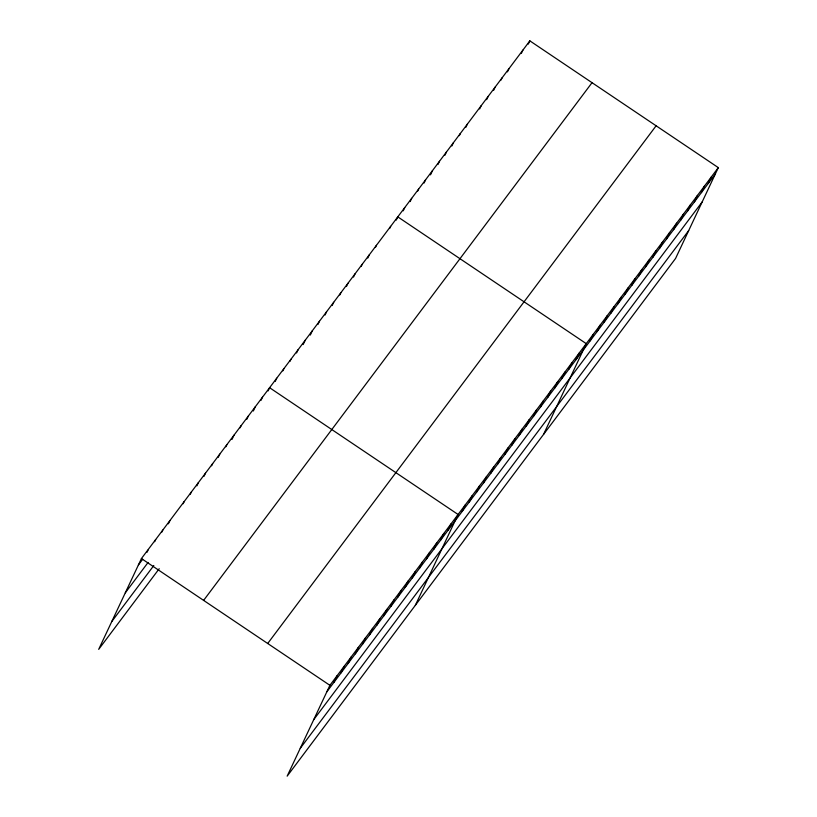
<?xml version="1.0" encoding="UTF-8"?>
<svg xmlns="http://www.w3.org/2000/svg" width="817" height="817" viewBox="0 0 817 817"><rect width="100%" height="100%" fill="white"/><g stroke="black" fill="none" stroke-linecap="round" stroke-linejoin="round"><path stroke-width="1.23" d="M718.317 167.628L329.894 685.32L287.155 776.15L675.577 258.448L718.317 167.628L529.845 40.85L141.423 558.552L98.683 649.372L159.213 568.703M147.029 552.282L148.04 550.127M154.648 541.712L155.659 539.567M161.776 532.224L162.787 530.07M168.384 523.809L169.905 520.582M183.141 503.752L184.152 501.597M190.259 494.265L191.27 492.11M196.877 485.849L198.388 482.622M203.995 476.352L205.506 473.125M211.623 465.782L212.634 463.637M218.231 457.367L219.753 454.15M225.86 446.807L226.871 444.652M231.967 439.464L233.999 435.165M240.106 427.822L241.117 425.667M246.724 419.407L248.235 416.18M253.331 410.992L255.353 406.692M260.96 400.422L262.482 397.195M268.078 390.935L269.6 387.707L458.082 514.485L415.332 605.305M275.206 381.447L276.718 378.22M282.835 370.877L283.846 368.722M289.953 361.38L290.964 359.235M296.571 352.964L298.082 349.747M303.178 344.549L305.211 340.25M310.307 335.062L312.329 330.762M317.925 324.492L319.447 321.265M325.054 315.005L326.565 311.777M332.172 305.517L333.693 302.29M339.801 294.947L340.812 292.792M346.418 286.532L347.93 283.305M353.536 277.045L355.058 273.818M361.165 266.475L362.176 264.32M367.773 258.06L369.294 254.833M375.401 247.49L376.412 245.345M389.648 228.505L390.659 226.36M396.265 220.09L397.777 216.862L586.259 343.64L543.519 434.47M403.21 210.827L404.732 207.6M410.165 201.564L411.676 198.337M417.62 191.229L418.631 189.074M424.064 183.039L425.586 179.811M430.508 174.848L432.53 170.549M437.963 164.513L439.485 161.286M444.918 155.24L446.429 152.023M451.862 145.977L453.384 142.75M459.328 135.642L460.339 133.488M465.772 127.452L467.283 124.225M479.671 108.927L481.193 105.699M486.615 99.664L488.137 96.437M493.57 90.401L495.092 87.174M501.025 80.056L502.036 77.911M507.469 71.865L508.991 68.638M521.379 53.34L522.89 50.113M528.323 44.077L529.845 40.85M333.979 682.287L337.023 675.833M341.108 672.789L344.141 666.335M348.226 663.302L351.259 656.848M355.344 653.804L358.387 647.36M362.472 644.317L365.505 637.863M369.59 634.829L372.623 628.375M376.708 625.332L379.742 618.888M383.827 615.844L386.87 609.39M390.955 606.357L393.988 599.903M398.073 596.859L401.106 590.405M405.191 587.372L408.234 580.918M412.319 577.885L415.353 571.43M419.438 568.387L422.471 561.933M426.556 558.899L429.589 552.445M433.674 549.402L436.717 542.958M440.802 539.914L443.835 533.46M447.92 530.427L450.953 523.973M462.167 511.442L465.2 504.988M469.285 501.955L472.318 495.5M476.403 492.457L479.436 486.003M483.521 482.97L486.564 476.515M490.649 473.482L493.682 467.028M497.767 463.985L500.801 457.53M504.886 454.497L507.929 448.043M512.014 444.999L515.047 438.555M519.132 435.512L522.165 429.058M526.25 426.025L529.283 419.57M533.368 416.527L536.412 410.083M540.497 407.04L543.53 400.585M547.615 397.552L550.648 391.098M554.733 388.055L557.776 381.6M561.861 378.567L564.894 372.113M568.979 369.08L572.012 362.625M576.097 359.582L579.13 353.128M590.17 340.832L593.203 334.378M597.125 331.569L600.158 325.115M604.069 322.296L607.113 315.852M611.024 313.034L614.057 306.589M617.969 303.771L621.012 297.317M624.923 294.508L627.956 288.054M631.878 285.245L634.911 278.791M638.823 275.983L641.866 269.528M645.777 266.72L648.81 260.266M652.732 257.457L655.765 251.003M659.676 248.184L662.71 241.74M666.631 238.921L669.664 232.467M673.576 229.659L676.619 223.204M680.53 220.396L683.563 213.942M687.485 211.133L690.518 204.679M694.43 201.87L697.463 195.416M701.384 192.608L704.417 186.153M708.329 183.335L711.372 176.891M138.39 564.996L142.658 559.308M125.287 592.846L148.071 562.474M111.786 621.533L153.8 565.538M203.617 600.383L592.039 82.68M267.7 643.49L656.122 125.787M326.861 691.774L715.284 174.072M313.759 719.614L702.181 201.922M300.258 748.311L688.68 230.608M141.423 558.552L329.894 685.32"/></g></svg>
